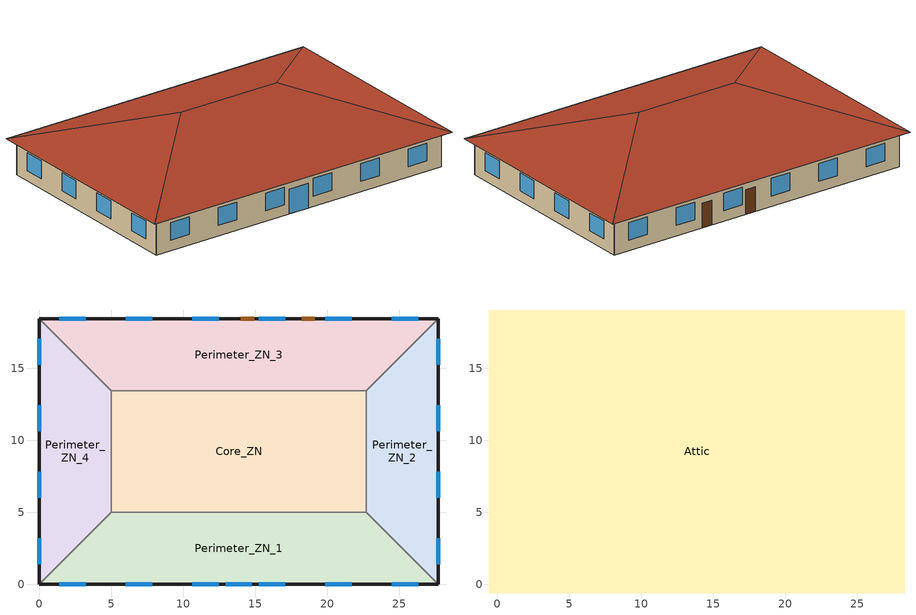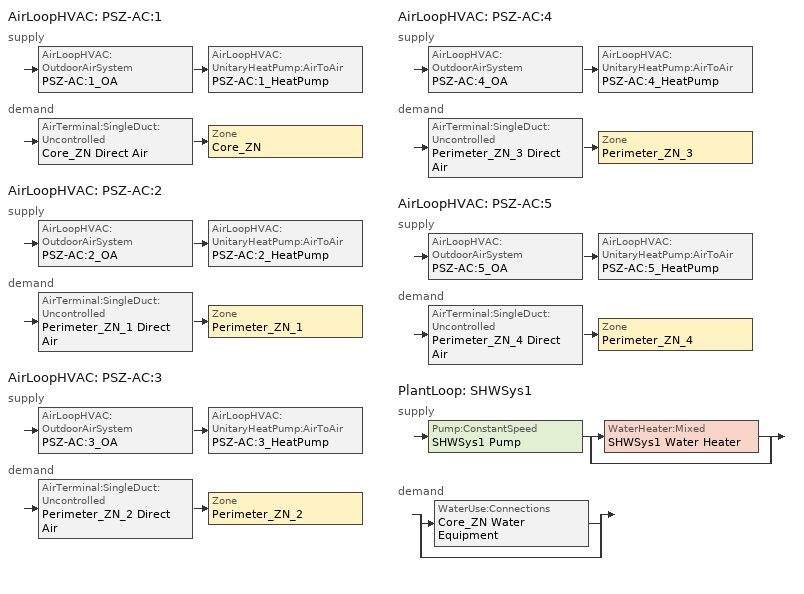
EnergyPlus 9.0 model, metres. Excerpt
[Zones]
Core_ZN
 floor adiabatic (Core_ZN_floor_Ffactor): 5,13.46 22.69,13.46 22.69,5 5,5 z0
 wall to Perimeter_ZN_1 (int_wall): 5,5 22.69,5 z0:3.05
 wall to Perimeter_ZN_2 (int_wall): 22.69,5 22.69,13.46 z0:3.05
 wall to Perimeter_ZN_3 (int_wall): 22.69,13.46 5,13.46 z0:3.05
 wall to Perimeter_ZN_4 (int_wall): 5,13.46 5,5 z0:3.05
Perimeter_ZN_1
 floor ground (Perimeter_ZN_1_floor_Ffactor): 27.69,0 0,0 5,5 22.69,5 z0
 wall outside (nonres_ext_wall): 0,0 27.69,0 z0:3.05
 wall to Perimeter_ZN_4 (int_wall): 5,5 0,0 z0:3.05
 wall to Perimeter_ZN_2 (int_wall): 27.69,0 22.69,5 z0:3.05
 window (Window_U_0.29_SHGC_0.45): 1.39,0 3.22,0 / 6.01,0 7.84,0 / 10.62,0 12.45,0 / 15.24,0 17.07,0 / 19.85,0 21.68,0 / 24.47,0 26.3,0 z0.9:2.42; 12.93,0 14.76,0 z0:2.13
Perimeter_ZN_2
 floor ground (Perimeter_ZN_2_floor_Ffactor): 22.69,13.46 27.69,18.46 27.69,0 22.69,5 z0
 wall outside (nonres_ext_wall): 27.69,0 27.69,18.46 z0:3.05
 wall to Perimeter_ZN_3 (int_wall): 27.69,18.46 22.69,13.46 z0:3.05
 window (Window_U_0.29_SHGC_0.45): 27.69,15.24 27.69,17.07 / 27.69,10.62 27.69,12.45 / 27.69,6.01 27.69,7.84 / 27.69,1.39 27.69,3.22 z0.9:2.42
Perimeter_ZN_3
 floor ground (Perimeter_ZN_3_floor_Ffactor): 5,13.46 0,18.46 27.69,18.46 22.69,13.46 z0
 wall outside (nonres_ext_wall): 27.69,18.46 0,18.46 z0:3.05
 wall to Perimeter_ZN_4 (int_wall): 0,18.46 5,13.46 z0:3.05
 window (Window_U_0.29_SHGC_0.45): 26.3,18.46 24.47,18.46 / 21.68,18.46 19.85,18.46 / 17.07,18.46 15.24,18.46 / 12.45,18.46 10.62,18.46 / 7.84,18.46 6.01,18.46 / 3.22,18.46 1.39,18.46 z0.9:2.42
 door (Swinging Door_con): 14.91,18.46 14,18.46 / 19.13,18.46 18.22,18.46 z0:2.13
Perimeter_ZN_4
 floor ground (Perimeter_ZN_4_floor_Ffactor): 5,5 0,0 0,18.46 5,13.46 z0
 wall outside (nonres_ext_wall): 0,18.46 0,0 z0:3.05
 window (Window_U_0.29_SHGC_0.45): 0,3.22 0,1.39 / 0,7.84 0,6.01 / 0,12.45 0,10.62 / 0,17.07 0,15.24 z0.9:2.42
Attic
 floor outside (ext_soffit_floor): -0.6,19.06 0,18.46 0,0 -0.6,-0.6 z3.05; 0,0 27.69,0 28.29,-0.6 -0.6,-0.6 z3.05; 28.29,19.06 28.29,-0.6 27.69,0 27.69,18.46 z3.05; -0.6,19.06 28.29,19.06 27.69,18.46 0,18.46 z3.05
 floor to Perimeter_ZN_1 (nonres_roof_floor): 0,0 5,5 22.69,5 27.69,0 z3.05
 floor to Perimeter_ZN_4 (nonres_roof_floor): 5,13.46 5,5 0,0 0,18.46 z3.05
 floor to Perimeter_ZN_2 (nonres_roof_floor): 22.69,5 22.69,13.46 27.69,18.46 27.69,0 z3.05
 floor to Core_ZN (nonres_roof_floor): 5,13.46 22.69,13.46 22.69,5 5,5 z3.05
 floor to Perimeter_ZN_3 (nonres_roof_floor): 0,18.46 27.69,18.46 22.69,13.46 5,13.46 z3.05
 roof outside (AtticRoofDeck): 28.29,19.06,3.05 -0.6,19.06,3.05 9.23,9.23,6.33 18.46,9.23,6.33; -0.6,19.06,3.05 -0.6,-0.6,3.05 9.23,9.23,6.33; 28.29,-0.6,3.05 28.29,19.06,3.05 18.46,9.23,6.33; -0.6,-0.6,3.05 28.29,-0.6,3.05 18.46,9.23,6.33 9.23,9.23,6.33
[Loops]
AirLoopHVAC 'PSZ-AC:1'
 supply: AirLoopHVAC:OutdoorAirSystem 'PSZ-AC:1_OA' > AirLoopHVAC:UnitaryHeatPump:AirToAir 'PSZ-AC:1_HeatPump'
 demand: AirTerminal:SingleDuct:Uncontrolled 'Core_ZN Direct Air' > Zone 'Core_ZN'
AirLoopHVAC 'PSZ-AC:2'
 supply: AirLoopHVAC:OutdoorAirSystem 'PSZ-AC:2_OA' > AirLoopHVAC:UnitaryHeatPump:AirToAir 'PSZ-AC:2_HeatPump'
 demand: AirTerminal:SingleDuct:Uncontrolled 'Perimeter_ZN_1 Direct Air' > Zone 'Perimeter_ZN_1'
AirLoopHVAC 'PSZ-AC:3'
 supply: AirLoopHVAC:OutdoorAirSystem 'PSZ-AC:3_OA' > AirLoopHVAC:UnitaryHeatPump:AirToAir 'PSZ-AC:3_HeatPump'
 demand: AirTerminal:SingleDuct:Uncontrolled 'Perimeter_ZN_2 Direct Air' > Zone 'Perimeter_ZN_2'
AirLoopHVAC 'PSZ-AC:4'
 supply: AirLoopHVAC:OutdoorAirSystem 'PSZ-AC:4_OA' > AirLoopHVAC:UnitaryHeatPump:AirToAir 'PSZ-AC:4_HeatPump'
 demand: AirTerminal:SingleDuct:Uncontrolled 'Perimeter_ZN_3 Direct Air' > Zone 'Perimeter_ZN_3'
AirLoopHVAC 'PSZ-AC:5'
 supply: AirLoopHVAC:OutdoorAirSystem 'PSZ-AC:5_OA' > AirLoopHVAC:UnitaryHeatPump:AirToAir 'PSZ-AC:5_HeatPump'
 demand: AirTerminal:SingleDuct:Uncontrolled 'Perimeter_ZN_4 Direct Air' > Zone 'Perimeter_ZN_4'
PlantLoop 'SHWSys1'
 supply: Pump:ConstantSpeed 'SHWSys1 Pump' > split
  | WaterHeater:Mixed 'SHWSys1 Water Heater'
  | bypass
 demand: split
  | WaterUse:Connections 'Core_ZN Water Equipment'
  | bypass
[Building]
OfficeSmall: North Axis {deg}=0; Terrain=City; Loads Convergence Tolerance Value=0.04; Temperature Convergence Tolerance Value {deltaC}=0.2; Solar Distribution=FullInteriorAndExterior; Maximum Number of Warmup Days=25; Minimum Number of Warmup Days=6
[Site:Location]
Site:Location=Fairbanks Intl Arpt_AK_USA Design_Conditions; Latitude {N+ S-}=64.82; Longitude {W- E+}=-147.85; Time Zone Relative to GMT {GMT+/-}=-9; Elevation {m}=133
[SizingPeriod:DesignDay] Day of Month=21; Dry-Bulb Temperature Range Modifier Type=DefaultMultipliers; Humidity Condition Type=Wetbulb; Barometric Pressure {Pa}=99737; Rain {Yes/No}=No; Snow on ground {Yes/No}=No; Daylight Savings Time Indicator=No
Name | Month | Day Type | Maximum Dry-Bulb Temperature {C} | Daily Dry-Bulb Temperature Range {C} | Wetbulb at Maximum Dry-Bulb {C} | Wind Speed {m/s} design conditions vs. traditional 6.71 m/s (15 mph) | Wind Direction {Degrees; N=0, S=180} | Solar Model Indicator | Clearness {0.0 to 1.1} | Wind Speed {m/s} design conditions vs. traditional 3.35 m/s (7mph) | ASHRAE Clear Sky Optical Depth for Beam Irradiance (taub) | ASHRAE Clear Sky Optical Depth for Diffuse Irradiance (taud)
Fairbanks Intl Arpt Ann Htg 99.6% Condns DB | 1 | WinterDesignDay | -41.9 | 0 | -41.9 | 0.3 | 20 | ASHRAEClearSky | 0
Fairbanks Intl Arpt Ann Clg .4% Condns DB=>MWB | 7 | SummerDesignDay | 27.4 | 10.2 | 16.1 |  | 180 | ASHRAETau |  | 3.1 | 0.387 | 2.212
[Site:WaterMainsTemperature]
Calculation Method=Correlation; Annual average outdoor air temperature {C}=-1.525; Maximum difference in monthly average outdoor air temperatures {C}=36.2
[Site:GroundTemperature:FCfactorMethod]
January Ground Temperature {C}=-3.1; February Ground Temperature {C}=-17.7; March Ground Temperature {C}=-19.3; April Ground Temperature {C}=-17.6; May Ground Temperature {C}=-15.4; June Ground Temperature {C}=-10.3; July Ground Temperature {C}=0.7; August Ground Temperature {C}=10.6; September Ground Temperature {C}=16; October Ground Temperature {C}=16.9; November Ground Temperature {C}=14.2; December Ground Temperature {C}=6.7
[Material:NoMass]
Opaque Door panel_con: MediumRough, 0.475964, 0.9, 0.7, 0.7
Nonres_Roof_Insulation: MediumSmooth, 10.0716, 0.9, 0.7, 0.7
Nonres_Exterior_Wall_Insulation: MediumSmooth, 5.11972, 0.9, 0.7, 0.7
[Construction]
Swinging Door_con: Opaque Door panel_con
InteriorFurnishings: Std Wood 6inch
AtticRoofDeck: F12 Asphalt shingles, G02 16mm plywood
int_wall: G01 13mm gypsum board, G01 13mm gypsum board
ext_soffit_floor: G02 16mm plywood
nonres_roof_floor: G01 16mm gypsum board, Nonres_Roof_Insulation
nonres_ext_wall: F07 25mm stucco, G01 16mm gypsum board, Nonres_Exterior_Wall_Insulation, G01 16mm gypsum board
Window_U_0.29_SHGC_0.45: Glazing Layer
[Material]
Name | Roughness | Thickness {m} | Conductivity {W/m-K} | Density {kg/m3} | Specific Heat {J/kg-K} | Thermal Absorptance | Solar Absorptance | Visible Absorptance | Absorptance:Thermal | Absorptance:Solar | Absorptance:Visible
Std Wood 6inch | MediumSmooth | 0.15 | 0.12 | 540 | 1210 | 0.9 | 0.7 | 0.7
F07 25mm stucco | Smooth | 0.0254 | 0.72 | 1856 | 840 | 0.9 | 0.7 | 0.7
F12 Asphalt shingles | VeryRough | 0.0032 | 0.04 | 1120 | 1260 |  |  |  | 0.9 | 0.7
G01 13mm gypsum board | Smooth | 0.0127 | 0.16 | 800 | 1090 |  |  |  | 0.9 | 0.7 | 0.5
G01 16mm gypsum board | MediumSmooth | 0.0159 | 0.16 | 800 | 1090
G02 16mm plywood | Smooth | 0.0159 | 0.12 | 544 | 1210
[WindowMaterial:SimpleGlazingSystem]
Glazing Layer: U-Factor {W/m2-K}=1.6467; Solar Heat Gain Coefficient=0.45; Visible Transmittance=0.495
[Construction:FfactorGroundFloor] F-Factor=0.751254
Name | Area | PerimeterExposed
Core_ZN_floor_Ffactor | 149.657 | 0
Perimeter_ZN_1_floor_Ffactor; Perimeter_ZN_3_floor_Ffactor | 113.45 | 27.69
Perimeter_ZN_2_floor_Ffactor; Perimeter_ZN_4_floor_Ffactor | 67.3 | 18.46
[Zone] Type=1; Multiplier=1; Ceiling Height {m}=autocalculate; Volume {m3}=autocalculate; Floor Area {m2}=autocalculate
Name | Part of Total Floor Area
Core_ZN; Perimeter_ZN_1; Perimeter_ZN_2; Perimeter_ZN_3; Perimeter_ZN_4 | Yes
Attic | No
[InternalMass] Construction=InteriorFurnishings
Name | Zone | Surface Area {m2}
Core_ZN_InternalMass_1 | Core_ZN | 299.3148
Perimeter_ZN_1_InternalMass_1 | Perimeter_ZN_1 | 226.9
Perimeter_ZN_2_InternalMass_1 | Perimeter_ZN_2 | 134.6
Perimeter_ZN_3_InternalMass_1 | Perimeter_ZN_3 | 226.9
Perimeter_ZN_4_InternalMass_1 | Perimeter_ZN_4 | 134.6
[People] Number of People Calculation Method=Area/Person; Zone Floor Area per Person {m2/person}=16.5881; Fraction Radiant=0.3; Sensible Heat Fraction=AUTOCALCULATE; Activity Level Schedule=ACTIVITY_SCH; Enable ASHRAE 55 Comfort Warnings=No; Mean Radiant Temperature Calculation Type=ZoneAveraged
Name | Zone or ZoneList | Number of People Schedule
Core_ZN | Core_ZN | BLDG_OCC_SCH_wo_SB
Perimeter_ZN_1 | Perimeter_ZN_1 | BLDG_OCC_SCH_wo_SB
Perimeter_ZN_2 | Perimeter_ZN_2 | BLDG_OCC_SCH_w_SB
Perimeter_ZN_3 | Perimeter_ZN_3 | BLDG_OCC_SCH_wo_SB
Perimeter_ZN_4 | Perimeter_ZN_4 | BLDG_OCC_SCH_wo_SB
[Lights] Schedule=BLDG_LIGHT_SCH; Design Level Calculation Method=Watts/Area; Watts per Zone Floor Area {W/m2}=8.50349; Return Air Fraction=0; Fraction Radiant=0.7; Fraction Visible=0.2; Fraction Replaceable=1; Return Air Fraction Calculated from Plenum Temperature=No
Name | Zone or ZoneList
Core_ZN_Lights | Core_ZN
Perimeter_ZN_1_Lights | Perimeter_ZN_1
Perimeter_ZN_2_Lights | Perimeter_ZN_2
Perimeter_ZN_3_Lights | Perimeter_ZN_3
Perimeter_ZN_4_Lights | Perimeter_ZN_4
[ElectricEquipment] Schedule=BLDG_EQUIP_SCH; Design Level Calculation Method=Watts/Area; Watts per Zone Floor Area {W/m2}=6.78
Name | Zone or ZoneList
Core_ZN_MiscPlug_Equip | Core_ZN
Perimeter_ZN_1_MiscPlug_Equip | Perimeter_ZN_1
Perimeter_ZN_2_MiscPlug_Equip | Perimeter_ZN_2
Perimeter_ZN_3_MiscPlug_Equip | Perimeter_ZN_3
Perimeter_ZN_4_MiscPlug_Equip | Perimeter_ZN_4
[Daylighting:Controls] Daylighting Method=SplitFlux; Lighting Control Type=Stepped; Minimum Input Power Fraction for Continuous or ContinuousOff Dimming Control=0.3; Minimum Light Output Fraction for Continuous or ContinuousOff Dimming Control=0.2; Number of Stepped Control Steps=3; Probability Lighting will be Reset When Needed in Manual Stepped Control=1; Maximum Allowable Discomfort Glare Index=22; Fraction of Zone Controlled by Reference Point 1=0.2399; Illuminance Setpoint at Reference Point 1 {lux}=377; Fraction of Zone Controlled by Reference Point 2=0.0302; Illuminance Setpoint at Reference Point 2 {lux}=377
Name | Zone | Glare Calculation Daylighting Reference Point | Glare Calculation Azimuth Angle of View Direction Clockwise from Zone y-Axis {deg} | Daylighting Reference Point 1 | Daylighting Reference Point 2
Perimeter_ZN_1_DaylCtrl | Perimeter_ZN_1 | Perimeter_ZN_1_DaylRefPt1 | 180 | Perimeter_ZN_1_DaylRefPt1 | Perimeter_ZN_1_DaylRefPt2
Perimeter_ZN_2_DaylCtrl | Perimeter_ZN_2 | Perimeter_ZN_2_DaylRefPt1 | 90 | Perimeter_ZN_2_DaylRefPt1 | Perimeter_ZN_2_DaylRefPt2
Perimeter_ZN_3_DaylCtrl | Perimeter_ZN_3 | Perimeter_ZN_3_DaylRefPt1 | 0 | Perimeter_ZN_3_DaylRefPt1 | Perimeter_ZN_3_DaylRefPt2
Perimeter_ZN_4_DaylCtrl | Perimeter_ZN_4 | Perimeter_ZN_4_DaylRefPt1 | 270 | Perimeter_ZN_4_DaylRefPt1 | Perimeter_ZN_4_DaylRefPt2
[ZoneInfiltration:DesignFlowRate] Temperature Term Coefficient=0; Velocity Squared Term Coefficient=0
Name | Zone or ZoneList | Schedule | Design Flow Rate Calculation Method | Design Flow Rate {m3/s} | Flow per Exterior Surface Area {m3/s-m2} | Constant Term Coefficient | Velocity Term Coefficient
Perimeter_ZN_1_Infiltration | Perimeter_ZN_1 | INFIL_QUARTER_ON_SCH | Flow/ExteriorWallArea | 0 | 0.00056896 | 0 | 0.224
Perimeter_ZN_1_Door_Infiltration | Perimeter_ZN_1 | INFIL_Door_Opening_SCH | Flow/Zone | 0.0764554 |  | 1 | 0
Perimeter_ZN_2_Infiltration | Perimeter_ZN_2 | INFIL_QUARTER_ON_SCH | Flow/ExteriorWallArea | 0 | 0.00056896 | 0 | 0.224
Perimeter_ZN_3_Infiltration | Perimeter_ZN_3 | INFIL_QUARTER_ON_SCH | Flow/ExteriorWallArea | 0 | 0.00056896 | 0 | 0.224
Perimeter_ZN_4_Infiltration | Perimeter_ZN_4 | INFIL_QUARTER_ON_SCH | Flow/ExteriorWallArea | 0 | 0.00056896 | 0 | 0.224
Attic_Infiltration | Attic | ALWAYS_ON | Flow/Zone | 0.2001 |  | 1 | 0
[Exterior:Lights] Control Option=AstronomicalClock
Name | Schedule | Design Level {W}
Exterior_Lights_a | Exterior_lighting_schedule_a | 50.7
Exterior_Lights_b | Exterior_lighting_schedule_b_2016 | 115.1
Exterior_Lights_c | Exterior_lighting_schedule_c_2016 | 445.5
[Sizing:Zone] Zone Cooling Design Supply Air Temperature Input Method=SupplyAirTemperature; Zone Cooling Design Supply Air Temperature {C}=12.8; Zone Heating Design Supply Air Temperature Input Method=SupplyAirTemperature; Zone Heating Design Supply Air Temperature {C}=40; Zone Cooling Design Supply Air Humidity Ratio {kgWater/kgDryAir}=0.0085; Zone Heating Design Supply Air Humidity Ratio {kgWater/kgDryAir}=0.008; Cooling Design Air Flow Method=DesignDay; Cooling Design Air Flow Rate {m3/s}=0; Cooling Minimum Air Flow {m3/s}=0; Cooling Minimum Air Flow Fraction=0; Heating Design Air Flow Method=DesignDay; Heating Design Air Flow Rate {m3/s}=0
Name | Design Specification Outdoor Air Object
Core_ZN | SZ DSOA Core_ZN
Perimeter_ZN_1 | SZ DSOA Perimeter_ZN_1
Perimeter_ZN_2 | SZ DSOA Perimeter_ZN_2
Perimeter_ZN_3 | SZ DSOA Perimeter_ZN_3
Perimeter_ZN_4 | SZ DSOA Perimeter_ZN_4
[DesignSpecification:OutdoorAir] Outdoor Air Method=Flow/Area; Outdoor Air Flow per Zone Floor Area {m3/s-m2}=0.000431773; Outdoor Air Flow per Zone {m3/s}=0
SZ DSOA Core_ZN; SZ DSOA Perimeter_ZN_1; SZ DSOA Perimeter_ZN_2; SZ DSOA Perimeter_ZN_3; SZ DSOA Perimeter_ZN_4
[Sizing:System] Type of Load to Size On=Sensible; Design Outdoor Air Flow Rate {m3/s}=AUTOSIZE; Central Heating Maximum System Air Flow Ratio=0.3; Preheat Design Temperature {C}=7; Preheat Design Humidity Ratio {kgWater/kgDryAir}=0.008; Precool Design Temperature {C}=12.8; Precool Design Humidity Ratio {kgWater/kgDryAir}=0.008; Central Cooling Design Supply Air Temperature {C}=12.8; Central Heating Design Supply Air Temperature {C}=40; Type of Zone Sum to Use=NonCoincident; 100% Outdoor Air in Cooling=No; 100% Outdoor Air in Heating=No; Central Cooling Design Supply Air Humidity Ratio {kgWater/kgDryAir}=0.0085; Central Heating Design Supply Air Humidity Ratio {kgWater/kgDryAir}=0.008; Cooling Supply Air Flow Rate Method=DesignDay; Cooling Supply Air Flow Rate {m3/s}=0; Heating Supply Air Flow Rate Method=DesignDay; Heating Supply Air Flow Rate {m3/s}=0; System Outdoor Air Method=ZoneSum
PSZ-AC:1; PSZ-AC:2; PSZ-AC:3; PSZ-AC:4; PSZ-AC:5
[Sizing:Plant]
SHWSys1: Loop Type=Heating; Design Loop Exit Temperature {C}=48.89; Loop Design Temperature Difference {deltaC}=5
[ZoneControl:Thermostat] Control Type Schedule=Dual Zone Control Type Sched
Name | Zone or ZoneList | Control 1
Core_ZN Thermostat | Core_ZN | Core_ZN DualSPSched
Perimeter_ZN_1 Thermostat | Perimeter_ZN_1 | Perimeter_ZN_1 DualSPSched
Perimeter_ZN_2 Thermostat | Perimeter_ZN_2 | Perimeter_ZN_2 DualSPSched
Perimeter_ZN_3 Thermostat | Perimeter_ZN_3 | Perimeter_ZN_3 DualSPSched
Perimeter_ZN_4 Thermostat | Perimeter_ZN_4 | Perimeter_ZN_4 DualSPSched
[ThermostatSetpoint:DualSetpoint] Heating Setpoint Temperature Schedule=HTGSETP_SCH_NO_OPTIMUM; Cooling Setpoint Temperature Schedule=CLGSETP_SCH_NO_OPTIMUM
Core_ZN DualSPSched; Perimeter_ZN_1 DualSPSched; Perimeter_ZN_2 DualSPSched; Perimeter_ZN_3 DualSPSched; Perimeter_ZN_4 DualSPSched
[AirTerminal:SingleDuct:Uncontrolled] Availability Schedule=ALWAYS_ON; Maximum Air Flow Rate {m3/s}=AUTOSIZE
Core_ZN Direct Air; Perimeter_ZN_1 Direct Air; Perimeter_ZN_2 Direct Air; Perimeter_ZN_3 Direct Air; Perimeter_ZN_4 Direct Air
[Zone equipment]
Core_ZN: Core_ZN Direct Air
Perimeter_ZN_1: Perimeter_ZN_1 Direct Air
Perimeter_ZN_2: Perimeter_ZN_2 Direct Air
Perimeter_ZN_3: Perimeter_ZN_3 Direct Air
Perimeter_ZN_4: Perimeter_ZN_4 Direct Air
[Fan:OnOff] Availability Schedule=HVACOperationSchd; Fan Total Efficiency=0.55575; Pressure Rise {Pa}=622.5; Maximum Flow Rate {m3/s}=AUTOSIZE; Motor Efficiency=0.855; Motor In Airstream Fraction=1
PSZ-AC:1 Fan; PSZ-AC:2 Fan; PSZ-AC:3 Fan; PSZ-AC:4 Fan; PSZ-AC:5 Fan
[Coil:Cooling:DX:SingleSpeed] Availability Schedule=ALWAYS_ON; Gross Rated Total Cooling Capacity {W}=AUTOSIZE; Gross Rated Sensible Heat Ratio=AUTOSIZE; Gross Rated Cooling COP {W/W}=4.11713; Rated Air Flow Rate {m3/s}=AUTOSIZE; Total Cooling Capacity Function of Temperature Curve=HPACCoolCapFT; Total Cooling Capacity Function of Flow Fraction Curve=HPACCoolCapFFF; Energy Input Ratio Function of Temperature Curve=HPACCOOLEIRFT; Energy Input Ratio Function of Flow Fraction Curve=HPACCOOLEIRFFF; Part Load Fraction Correlation Curve=HPACCOOLPLFFPLR
PSZ-AC:1 Heat Pump DX Cooling Coil; PSZ-AC:2 Heat Pump DX Cooling Coil; PSZ-AC:3 Heat Pump DX Cooling Coil; PSZ-AC:4 Heat Pump DX Cooling Coil; PSZ-AC:5 Heat Pump DX Cooling Coil
[Coil:Heating:DX:SingleSpeed] Availability Schedule=ALWAYS_ON; Gross Rated Heating Capacity {W}=AUTOSIZE; Gross Rated Heating COP {W/W}=3.3592; Rated Air Flow Rate {m3/s}=AUTOSIZE; Heating Capacity Function of Temperature Curve=HPACHeatCapFT; Heating Capacity Function of Flow Fraction Curve=HPACHeatCapFFF; Energy Input Ratio Function of Temperature Curve=HPACHeatEIRFT; Energy Input Ratio Function of Flow Fraction Curve=HPACHeatEIRFFF; Part Load Fraction Correlation Curve=HPACCOOLPLFFPLR; Defrost Energy Input Ratio Function of Temperature Curve=HPACCOOLEIRFT; Minimum Outdoor Dry-Bulb Temperature for Compressor Operation {C}=-12.2; Maximum Outdoor Dry-Bulb Temperature for Defrost Operation {C}=1.67; Crankcase Heater Capacity {W}=50; Maximum Outdoor Dry-Bulb Temperature for Crankcase Heater Operation {C}=4.4; Defrost Strategy=ReverseCycle; Defrost Control=OnDemand; Resistive Defrost Heater Capacity {W}=AUTOSIZE
PSZ-AC:1 Heat Pump DX Heating Coil; PSZ-AC:2 Heat Pump DX Heating Coil; PSZ-AC:3 Heat Pump DX Heating Coil; PSZ-AC:4 Heat Pump DX Heating Coil; PSZ-AC:5 Heat Pump DX Heating Coil
[Coil:Heating:Fuel] Availability Schedule=ALWAYS_ON; Fuel Type=NaturalGas; Burner Efficiency=0.8; Nominal Capacity {W}=AUTOSIZE
PSZ-AC:1 Heat Pump DX Supp Heating Coil; PSZ-AC:2 Heat Pump DX Supp Heating Coil; PSZ-AC:3 Heat Pump DX Supp Heating Coil; PSZ-AC:4 Heat Pump DX Supp Heating Coil; PSZ-AC:5 Heat Pump DX Supp Heating Coil
[AirLoopHVAC:UnitaryHeatPump:AirToAir] Availability Schedule=ALWAYS_ON; Cooling Supply Air Flow Rate {m3/s}=AUTOSIZE; Heating Supply Air Flow Rate {m3/s}=AUTOSIZE; No Load Supply Air Flow Rate {m3/s}=AUTOSIZE; Maximum Supply Air Temperature from Supplemental Heater {C}=AUTOSIZE; Maximum Outdoor Dry-Bulb Temperature for Supplemental Heater Operation {C}=4.44; Fan Placement=BlowThrough; Supply Air Fan Operating Mode Schedule=HVACOperationSchd
Name | Controlling Zone or Thermostat Location | Supply Air Fan | Heating Coil | Cooling Coil | Supplemental Heating Coil
PSZ-AC:1_HeatPump | Core_ZN | PSZ-AC:1 Fan | PSZ-AC:1 Heat Pump DX Heating Coil | PSZ-AC:1 Heat Pump DX Cooling Coil | PSZ-AC:1 Heat Pump DX Supp Heating Coil
PSZ-AC:2_HeatPump | Perimeter_ZN_1 | PSZ-AC:2 Fan | PSZ-AC:2 Heat Pump DX Heating Coil | PSZ-AC:2 Heat Pump DX Cooling Coil | PSZ-AC:2 Heat Pump DX Supp Heating Coil
PSZ-AC:3_HeatPump | Perimeter_ZN_2 | PSZ-AC:3 Fan | PSZ-AC:3 Heat Pump DX Heating Coil | PSZ-AC:3 Heat Pump DX Cooling Coil | PSZ-AC:3 Heat Pump DX Supp Heating Coil
PSZ-AC:4_HeatPump | Perimeter_ZN_3 | PSZ-AC:4 Fan | PSZ-AC:4 Heat Pump DX Heating Coil | PSZ-AC:4 Heat Pump DX Cooling Coil | PSZ-AC:4 Heat Pump DX Supp Heating Coil
PSZ-AC:5_HeatPump | Perimeter_ZN_4 | PSZ-AC:5 Fan | PSZ-AC:5 Heat Pump DX Heating Coil | PSZ-AC:5 Heat Pump DX Cooling Coil | PSZ-AC:5 Heat Pump DX Supp Heating Coil
[Controller:OutdoorAir] Minimum Outdoor Air Flow Rate {m3/s}=AUTOSIZE; Maximum Outdoor Air Flow Rate {m3/s}=AUTOSIZE; Economizer Control Type=NoEconomizer; Economizer Control Action Type=ModulateFlow; Economizer Maximum Limit Dry-Bulb Temperature {C}=28; Economizer Maximum Limit Enthalpy {J/kg}=64000; Economizer Minimum Limit Dry-Bulb Temperature {C}=0; Lockout Type=LockoutWithHeating; Minimum Limit Type=FixedMinimum; Minimum Outdoor Air Schedule=MinOA_MotorizedDamper_Sched
PSZ-AC:1_OA_Controller; PSZ-AC:2_OA_Controller; PSZ-AC:3_OA_Controller; PSZ-AC:4_OA_Controller; PSZ-AC:5_OA_Controller
[AirLoopHVAC] Design Supply Air Flow Rate {m3/s}=AUTOSIZE
PSZ-AC:1; PSZ-AC:2; PSZ-AC:3; PSZ-AC:4; PSZ-AC:5
[Pump:ConstantSpeed]
SHWSys1 Pump: Design Flow Rate {m3/s}=autosize; Design Pump Head {Pa}=0.001; Design Power Consumption {W}=AUTOSIZE; Motor Efficiency=0.3; Fraction of Motor Inefficiencies to Fluid Stream=0; Pump Control Type=Intermittent
[WaterHeater:Mixed]
SHWSys1 Water Heater: Tank Volume {m3}=0.1514; Setpoint Temperature Schedule=SHWSys1 Water Heater Setpoint Temperature Schedule; Deadband Temperature Difference {deltaC}=2; Maximum Temperature Limit {C}=82.2222; Heater Control Type=Cycle; Heater Maximum Capacity {W}=11722.84; Heater Fuel Type=electricity; Heater Thermal Efficiency=1; Off Cycle Parasitic Fuel Consumption Rate {W} (SWH Enhancement) August 31, 2012 Specify pipe loss for both Off and On cycle parasitic=571; Off Cycle Parasitic Fuel Type=electricity; Off Cycle Parasitic Heat Fraction to Tank=0.8; On Cycle Parasitic Fuel Consumption Rate {W}  (SWH Enhancement) July 26, 2012: changed from blank to 309 btu/h (90.56 W) for On Cycle Parasitic load to account for pipe loss=571; On Cycle Parasitic Fuel Type=electricity; Ambient Temperature Indicator=zone; Ambient Temperature Zone=CORE_ZN; Off Cycle Loss Coefficient to Ambient Temperature {W/K}=1.20598; On Cycle Loss Coefficient to Ambient Temperature {W/K}=1.20598; Peak Flow Rate {m3/s}=4.048e-06; Use Flow Rate Fraction Schedule=BLDG_SWH_SCH
[PlantLoop]
SHWSys1: Fluid Type=Water; Plant Equipment Operation Scheme=SHWSys1 Loop Operation Scheme List; Maximum Loop Temperature {C}=48.89; Minimum Loop Temperature {C}=10; Maximum Loop Flow Rate {m3/s}=AUTOSIZE; Minimum Loop Flow Rate {m3/s}=0; Plant Loop Volume {m3}=AUTOSIZE; Load Distribution Scheme=Optimal
[PlantEquipmentList]
SHWSys1 Equipment List: SHWSys1 Water Heater
[PlantEquipmentOperation:HeatingLoad]
SHWSys1 Operation Scheme: Load Range 1 Lower Limit {W}=0; Load Range 1 Upper Limit {W}=1000000000000000; Range 1 Equipment List=SHWSys1 Equipment List
[PlantEquipmentOperationSchemes]
SHWSys1 Loop Operation Scheme List: Control Scheme 1=SHWSys1 Operation Scheme; Control Scheme 1 Schedule=PlantOnSched
[AvailabilityManager:NightCycle] Applicability Schedule=Always_On; Fan Schedule=HVACOperationSchd; Control Type=CycleOnAny; Thermostat Tolerance {deltaC}=1; Cycling Run Time Control Type=FixedRunTime; Cycling Run Time {s}=1800
PSZ-AC:1 Availability Manager; PSZ-AC:2 Availability Manager; PSZ-AC:3 Availability Manager; PSZ-AC:4 Availability Manager; PSZ-AC:5 Availability Manager
[SetpointManager:Scheduled]
SHWSys1 Loop Setpoint Manager: Control Variable=Temperature; Schedule=SHWSys1-Loop-Temp-Schedule; Setpoint Node or NodeList=SHWSys1 Supply Outlet Node
[SetpointManager:SingleZone:Heating] Control Variable=Temperature; Minimum Supply Air Temperature {C}=12.8; Maximum Supply Air Temperature {C}=40
Name | Control Zone | Setpoint Node or NodeList
SupAirTemp MngrCore_ZN - Htg | Core_ZN | PSZ-AC:1 Supply Equipment Outlet Node
SupAirTemp MngrPerimeter_ZN_1 - Htg | Perimeter_ZN_1 | PSZ-AC:2 Supply Equipment Outlet Node
SupAirTemp MngrPerimeter_ZN_2 - Htg | Perimeter_ZN_2 | PSZ-AC:3 Supply Equipment Outlet Node
SupAirTemp MngrPerimeter_ZN_3 - Htg | Perimeter_ZN_3 | PSZ-AC:4 Supply Equipment Outlet Node
SupAirTemp MngrPerimeter_ZN_4 - Htg | Perimeter_ZN_4 | PSZ-AC:5 Supply Equipment Outlet Node
[SetpointManager:SingleZone:Cooling] Control Variable=Temperature; Minimum Supply Air Temperature {C}=12.8; Maximum Supply Air Temperature {C}=40
Name | Control Zone | Setpoint Node or NodeList
SupAirTemp MngrCore_ZN - Clg | Core_ZN | PSZ-AC:1_CoolC-PSZ-AC:1_HeatCNode
SupAirTemp MngrPerimeter_ZN_1 - Clg | Perimeter_ZN_1 | PSZ-AC:2_CoolC-PSZ-AC:2_HeatCNode
SupAirTemp MngrPerimeter_ZN_2 - Clg | Perimeter_ZN_2 | PSZ-AC:3_CoolC-PSZ-AC:3_HeatCNode
SupAirTemp MngrPerimeter_ZN_3 - Clg | Perimeter_ZN_3 | PSZ-AC:4_CoolC-PSZ-AC:4_HeatCNode
SupAirTemp MngrPerimeter_ZN_4 - Clg | Perimeter_ZN_4 | PSZ-AC:5_CoolC-PSZ-AC:5_HeatCNode
[SetpointManager:MixedAir] Control Variable=Temperature
Name | Setpoint Node or NodeList
PSZ-AC:1_OAMixed Air Temp Manager | PSZ-AC:1_OA-PSZ-AC:1_FanNode
PSZ-AC:2_OAMixed Air Temp Manager | PSZ-AC:2_OA-PSZ-AC:2_FanNode
PSZ-AC:3_OAMixed Air Temp Manager | PSZ-AC:3_OA-PSZ-AC:3_FanNode
PSZ-AC:4_OAMixed Air Temp Manager | PSZ-AC:4_OA-PSZ-AC:4_FanNode
PSZ-AC:5_OAMixed Air Temp Manager | PSZ-AC:5_OA-PSZ-AC:5_FanNode
[WaterUse:Equipment]
Core_ZN Water Equipment: Peak Flow Rate {m3/s}=4.048e-06; Flow Rate Fraction Schedule=BLDG_SWH_SCH; Target Temperature Schedule=Core_ZN Water Equipment Temp Sched; Hot Water Supply Temperature Schedule=Core_ZN Water Equipment Hot Supply Temp Sched; Zone=Core_ZN; Sensible Fraction Schedule=Core_ZN Water Equipment Sensible fract sched; Latent Fraction Schedule=Core_ZN Water Equipment Latent fract sched
[WaterUse:Connections]
Core_ZN Water Equipment: Water Use Equipment 1=Core_ZN Water Equipment
[EnergyManagementSystem:Sensor]
Name | Output:Variable or Output:Meter Index Key | Output:Variable or Output:Meter
ActualOccupancy | Binary Occupancy | Schedule Value
Core_ZN_LSr | Core_ZN | Zone Lights Electric Power
Core_ZN_Occ_Sensor | Core_ZN | People Occupant Count
Perimeter_ZN_1_LSr | Perimeter_ZN_1 | Zone Lights Electric Power
Perimeter_ZN_1_Occ_Sensor | Perimeter_ZN_1 | People Occupant Count
Perimeter_ZN_2_LSr | Perimeter_ZN_2 | Zone Lights Electric Power
Perimeter_ZN_2_Occ_Sensor | Perimeter_ZN_2 | People Occupant Count
Perimeter_ZN_3_LSr | Perimeter_ZN_3 | Zone Lights Electric Power
Perimeter_ZN_3_Occ_Sensor | Perimeter_ZN_3 | People Occupant Count
Perimeter_ZN_4_LSr | Perimeter_ZN_4 | Zone Lights Electric Power
Perimeter_ZN_4_Occ_Sensor | Perimeter_ZN_4 | People Occupant Count
[EnergyManagementSystem:InternalVariable] Internal Data Type=Zone Floor Area
Name | Internal Data Index Key
Core_ZN_Area | Core_ZN
Perimeter_ZN_1_Area | Perimeter_ZN_1
Perimeter_ZN_2_Area | Perimeter_ZN_2
Perimeter_ZN_3_Area | Perimeter_ZN_3
Perimeter_ZN_4_Area | Perimeter_ZN_4
[EnergyManagementSystem:Actuator] Actuated Component Type=Lights; Actuated Component Control Type=Electric Power Level
Name | Actuated Component Unique
Core_ZN_Light_Actuator | Core_ZN_lights
Perimeter_ZN_1_Light_Actuator | Perimeter_ZN_1_lights
Perimeter_ZN_2_Light_Actuator | Perimeter_ZN_2_lights
Perimeter_ZN_3_Light_Actuator | Perimeter_ZN_3_lights
Perimeter_ZN_4_Light_Actuator | Perimeter_ZN_4_lights
[EnergyManagementSystem:Program]
SET_Core_ZN_Light_EMS_Program: SET Core_ZN_LSr_IP=0.093*Core_ZN_LSr/Core_ZN_Area; IF (Core_ZN_Occ_Sensor <= 0) && (Core_ZN_LSr_IP >= 0.02); SET Core_ZN_Light_Actuator = 0.02*Core_ZN_Area/0.09290304; ELSE; SET Core_ZN_Light_Actuator = NULL; ENDIF
SET_Perimeter_ZN_1_Light_EMS_Program: SET Perimeter_ZN_1_LSr_IP=0.093*Perimeter_ZN_1_LSr/Perimeter_ZN_1_Area; IF (Perimeter_ZN_1_Occ_Sensor <= 0) && (Perimeter_ZN_1_LSr_IP >= 0.02); SET Perimeter_ZN_1_Light_Actuator = 0.02*Perimeter_ZN_1_Area/0.09290304; ELSE; SET Perimeter_ZN_1_Light_Actuator = NULL; ENDIF
SET_Perimeter_ZN_2_Light_EMS_Program: SET Perimeter_ZN_2_LSr_IP=0.093*Perimeter_ZN_2_LSr/Perimeter_ZN_2_Area; IF (Perimeter_ZN_2_Occ_Sensor <= 0) && (Perimeter_ZN_2_LSr_IP >= 0.02); IF (ActualOccupancy <= 0); SET Perimeter_ZN_2_Light_Actuator = 0.02*Perimeter_ZN_2_Area/0.09290304; ELSE; SET Perimeter_ZN_2_Light_Actuator = NULL; ENDIF; ELSE; SET Perimeter_ZN_2_Light_Actuator = NULL; ENDIF
SET_Perimeter_ZN_3_Light_EMS_Program: SET Perimeter_ZN_3_LSr_IP=0.093*Perimeter_ZN_3_LSr/Perimeter_ZN_3_Area; IF (Perimeter_ZN_3_Occ_Sensor <= 0) && (Perimeter_ZN_3_LSr_IP >= 0.02); SET Perimeter_ZN_3_Light_Actuator = 0.02*Perimeter_ZN_3_Area/0.09290304; ELSE; SET Perimeter_ZN_3_Light_Actuator = NULL; ENDIF
SET_Perimeter_ZN_4_Light_EMS_Program: SET Perimeter_ZN_4_LSr_IP=0.093*Perimeter_ZN_4_LSr/Perimeter_ZN_4_Area; IF (Perimeter_ZN_4_Occ_Sensor <= 0) && (Perimeter_ZN_4_LSr_IP >= 0.02); SET Perimeter_ZN_4_Light_Actuator = 0.02*Perimeter_ZN_4_Area/0.09290304; ELSE; SET Perimeter_ZN_4_Light_Actuator = NULL; ENDIF
[EnergyManagementSystem:ProgramCallingManager]
SET_Core_ZN_Light_EMS_Program_Prog_Manager: BeginTimestepBeforePredictor; SET_Core_ZN_Light_EMS_Program
SET_Perimeter_ZN_1_Light_EMS_Program_Prog_Manager: BeginTimestepBeforePredictor; SET_Perimeter_ZN_1_Light_EMS_Program
SET_Perimeter_ZN_2_Light_EMS_Program_Prog_Manager: BeginTimestepBeforePredictor; SET_Perimeter_ZN_2_Light_EMS_Program
SET_Perimeter_ZN_3_Light_EMS_Program_Prog_Manager: BeginTimestepBeforePredictor; SET_Perimeter_ZN_3_Light_EMS_Program
SET_Perimeter_ZN_4_Light_EMS_Program_Prog_Manager: BeginTimestepBeforePredictor; SET_Perimeter_ZN_4_Light_EMS_Program
[Schedule:Compact]
BLDG_LIGHT_SCH: Through: 12/31, For: Weekdays, Until: 5:00, 0.18, Until: 6:00, 0.23, Until: 7:00, 0.178641, Until: 8:00, 0.326215, Until: 12:00, 0.699031, Until: 13:00, 0.621361, Until: 17:00, 0.699031, Until: 18:00, 0.473788, Until: 20:00, 0.326215, Until: 22:00, 0.248544, Until: 23:00, 0.178641, Until: 24:00, 0.18, For: Weekends, Until: 24:00, 0.18, For: Holiday, Until: 24:00, 0.18, For: WinterDesignDay, Until: 24:00, 0, For: SummerDesignDay, Until: 24:00, 1, For: CustomDay1, Until: 24:00, 0, For: CustomDay2, Until: 24:00, 0
BLDG_EQUIP_SCH: Through: 12/31, For: WeekDays, Until: 6:00, 0.409478, Until: 8:00, 0.479753, Until: 12:00, 0.959505, Until: 13:00, 0.901935, Until: 17:00, 0.959505, Until: 18:00, 0.479753, Until: 23:00, 0.191901, Until: 24:00, 0.163791, For: Weekends, Until: 24:00, 0.163791, For: Holiday, Until: 24:00, 0.163791, For: WinterDesignDay, Until: 24:00, 0, For: SummerDesignDay, Until: 24:00, 1, For: CustomDay1, Until: 24:00, 0, For: CustomDay2, Until: 24:00, 0
BLDG_OCC_SCH_w_SB: Through: 12/31, For: Weekdays, Until: 01:00, 0, Until: 02:00, 0, Until: 03:00, 0, Until: 04:00, 0, Until: 05:00, 0, Until: 06:00, 0, Until: 07:00, 0.11, Until: 08:00, 0.21, Until: 09:00, 1, Until: 10:00, 1, Until: 11:00, 0, Until: 12:00, 1, Until: 13:00, 0, Until: 14:00, 1, Until: 15:00, 0, Until: 16:00, 1, Until: 17:00, 1, Until: 18:00, 0.32, Until: 19:00, 0.11, Until: 20:00, 0.11, Until: 21:00, 0.11, Until: 22:00, 0.11, Until: 23:00, 0.05, Until: 24:00, 0, For: Weekends, Until: 01:00, 0, Until: 02:00, 0, Until: 03:00, 0, Until: 04:00, 0, Until: 05:00, 0, Until: 06:00, 0, Until: 07:00, 0, Until: 08:00, 0, Until: 09:00, 0, Until: 10:00, 0, Until: 11:00, 0, Until: 12:00, 0, Until: 13:00, 0, Until: 14:00, 0, Until: 15:00, 0, Until: 16:00, 0, Until: 17:00, 0, Until: 18:00, 0, Until: 19:00, 0, Until: 20:00, 0, Until: 21:00, 0, Until: 22:00, 0, Until: 23:00, 0, Until: 24:00, 0, For: Holiday, Until: 24:00, 0, For: WinterDesignDay, Until: 24:00, 0, For: SummerDesignDay, Until: 24:00, 1, For: CustomDay1, Until: 24:00, 0, For: CustomDay2, Until: 24:00, 0
BLDG_OCC_SCH_wo_SB: Through: 12/31, For: Weekdays, Until: 01:00, 0, Until: 02:00, 0, Until: 03:00, 0, Until: 04:00, 0, Until: 05:00, 0, Until: 06:00, 0, Until: 07:00, 0.11, Until: 08:00, 0.21, Until: 09:00, 1, Until: 10:00, 1, Until: 11:00, 1, Until: 12:00, 1, Until: 13:00, 0.610395, Until: 14:00, 1, Until: 15:00, 1, Until: 16:00, 1, Until: 17:00, 1, Until: 18:00, 0.32, Until: 19:00, 0.11, Until: 20:00, 0.11, Until: 21:00, 0.11, Until: 22:00, 0.11, Until: 23:00, 0.05, Until: 24:00, 0, For: Weekends, Until: 01:00, 0, Until: 02:00, 0, Until: 03:00, 0, Until: 04:00, 0, Until: 05:00, 0, Until: 06:00, 0, Until: 07:00, 0, Until: 08:00, 0, Until: 09:00, 0, Until: 10:00, 0, Until: 11:00, 0, Until: 12:00, 0, Until: 13:00, 0, Until: 14:00, 0, Until: 15:00, 0, Until: 16:00, 0, Until: 17:00, 0, Until: 18:00, 0, Until: 19:00, 0, Until: 20:00, 0, Until: 21:00, 0, Until: 22:00, 0, Until: 23:00, 0, Until: 24:00, 0, For: Holiday, Until: 24:00, 0, For: WinterDesignDay, Until: 24:00, 0, For: SummerDesignDay, Until: 24:00, 1, For: CustomDay1, Until: 24:00, 0, For: CustomDay2, Until: 24:00, 0
Binary Occupancy: Through: 12/31, For: Weekdays, Until: 01:00, 0, Until: 02:00, 0, Until: 03:00, 0, Until: 04:00, 0, Until: 05:00, 0, Until: 06:00, 0, Until: 07:00, 1, Until: 08:00, 1, Until: 09:00, 1, Until: 10:00, 1, Until: 11:00, 1, Until: 12:00, 1, Until: 13:00, 1, Until: 14:00, 1, Until: 15:00, 1, Until: 16:00, 1, Until: 17:00, 1, Until: 18:00, 1, Until: 19:00, 1, Until: 20:00, 1, Until: 21:00, 1, Until: 22:00, 1, Until: 23:00, 1, Until: 24:00, 0, For: Weekends, Until: 01:00, 0, Until: 02:00, 0, Until: 03:00, 0, Until: 04:00, 0, Until: 05:00, 0, Until: 06:00, 0, Until: 07:00, 0, Until: 08:00, 0, Until: 09:00, 0, Until: 10:00, 0, Until: 11:00, 0, Until: 12:00, 0, Until: 13:00, 0, Until: 14:00, 0, Until: 15:00, 0, Until: 16:00, 0, Until: 17:00, 0, Until: 18:00, 0, Until: 19:00, 0, Until: 20:00, 0, Until: 21:00, 0, Until: 22:00, 0, Until: 23:00, 0, Until: 24:00, 0, For: Holiday, Until: 24:00, 0, For: WinterDesignDay, Until: 24:00, 0, For: SummerDesignDay, Until: 24:00, 1, For: CustomDay1, Until: 24:00, 0, For: CustomDay2, Until: 24:00, 0
INFIL_QUARTER_ON_SCH: Through: 12/31, For: Weekdays SummerDesignDay, Until: 07:00, 1, Until: 19:00, 0.25, Until: 24:00, 1, For: Saturday WinterDesignDay, Until: 07:00, 1, Until: 18:00, 0.25, Until: 24:00, 1, For: Sunday Holidays AllOtherDays, Until: 24:00, 1
INFIL_Door_Opening_SCH: Through: 12/31, For: Weekdays, Until: 06:00, 0, Until: 07:00, 0.131, Until: 08:00, 1, Until: 12:00, 0.131, Until: 13:00, 1, Until: 17:00, 0.131, Until: 18:00, 1, Until: 19:00, 0.131, Until: 24:00, 0, For: Saturday Sunday Holidays AllOtherDays, Until: 24:00, 0
BLDG_SWH_SCH: Through: 12/31, For: WeekDays, Until: 7:00, 0, Until: 8:00, 0.27, Until: 9:00, 0.55, Until: 11:00, 0.64, Until: 12:00, 0.82, Until: 13:00, 1, Until: 14:00, 0.91, Until: 16:00, 0.55, Until: 17:00, 0.73, Until: 19:00, 0.37, Until: 20:00, 0.18, Until: 21:00, 0.27, Until: 22:00, 0.09, Until: 24:00, 0, For: Weekends, Until: 24:00, 0, For: Holiday, Until: 24:00, 0, For: WinterDesignDay, Until: 7:00, 0, Until: 8:00, 0.27, Until: 9:00, 0.55, Until: 11:00, 0.64, Until: 12:00, 0.82, Until: 13:00, 1, Until: 14:00, 0.91, Until: 16:00, 0.55, Until: 17:00, 0.73, Until: 19:00, 0.37, Until: 20:00, 0.18, Until: 21:00, 0.27, Until: 22:00, 0.09, Until: 24:00, 0, For: SummerDesignDay, Until: 7:00, 0, Until: 8:00, 0.27, Until: 9:00, 0.55, Until: 11:00, 0.64, Until: 12:00, 0.82, Until: 13:00, 1, Until: 14:00, 0.91, Until: 16:00, 0.55, Until: 17:00, 0.73, Until: 19:00, 0.37, Until: 20:00, 0.18, Until: 21:00, 0.27, Until: 22:00, 0.09, Until: 24:00, 0, For: CustomDay1, Until: 24:00, 0, For: CustomDay2, Until: 24:00, 0
ALWAYS_ON; PlantOnSched: Through: 12/31, For: AllDays, Until: 24:00, 1
HVACOperationSchd: Through: 12/31, For: Weekdays SummerDesignDay, Until: 06:00, 0, Until: 19:00, 1, Until: 24:00, 0, For: Weedends WinterDesignDay, Until: 24:00, 0, For: Holidays AllOtherDays, Until: 24:00, 0
HTGSETP_SCH_NO_OPTIMUM: Through: 12/31, For: WeekDays, Until: 6:00, 15.56, Until: 7:00, 21.11, Until: 19:00, 21.11, Until: 24:00, 15.56, For: Weekends, Until: 24:00, 15.56, For: Holiday, Until: 24:00, 15.56, For: WinterDesignDay, Until: 24:00, 21.11, For: SummerDesignDay, Until: 24:00, 15.56, For: CustomDay1, Until: 24:00, 15.56, For: CustomDay2, Until: 24:00, 15.56
CLGSETP_SCH_NO_OPTIMUM: Through: 12/31, For: WeekDays, Until: 6:00, 29.44, Until: 7:00, 23.89, Until: 18:00, 23.89, Until: 24:00, 29.44, For: Weekends, Until: 24:00, 29.44, For: Holiday, Until: 24:00, 29.44, For: WinterDesignDay, Until: 24:00, 29.44, For: SummerDesignDay, Until: 24:00, 23.89, For: CustomDay1, Until: 24:00, 29.44, For: CustomDay2, Until: 24:00, 29.44
MinOA_MotorizedDamper_Sched: Through: 12/31, For: Weekdays SummerDesignDay, Until: 07:00, 0, Until: 19:00, 1, Until: 24:00, 0, For: Weekends WinterDesignDay, Until: 24:00, 0, For: Holidays AllOtherDays, Until: 24:00, 0
Dual Zone Control Type Sched: Through: 12/31, For: AllDays, Until: 24:00, 4
ACTIVITY_SCH: Through: 12/31, For: AllDays, Until: 24:00, 120
Core_ZN Water Equipment Latent fract sched: Through: 12/31, For: AllDays, Until: 24:00, 0.05
Core_ZN Water Equipment Sensible fract sched: Through: 12/31, For: AllDays, Until: 24:00, 0.2
Core_ZN Water Equipment Temp Sched: Through: 12/31, For: AllDays, Until: 24:00, 48.8
Core_ZN Water Equipment Hot Supply Temp Sched: Through: 12/31, For: AllDays, Until: 24:00, 55
SHWSys1-Loop-Temp-Schedule; SHWSys1 Water Heater Setpoint Temperature Schedule: Through: 12/31, For: AllDays, Until: 24:00, 60
Exterior_lighting_schedule_a: Through:12/31, For:AllDays, Until: 06:00, 0, Until: 24:00, 1
Exterior_lighting_schedule_b_2016: Through:12/31, For:AllDays, Until: 06:00, 0.5, Until: 24:00, 1
Exterior_lighting_schedule_c_2016: Through:12/31, For:AllDays, Until: 06:00, 0.5, Until: 19:00, 1, Until: 24:00, 0.5
[Curve:Quadratic]
Name | Coefficient1 Constant | Coefficient2 x | Coefficient3 x**2 | Minimum Value of x | Maximum Value of x
HPACCoolCapFFF | 0.8 | 0.2 | 0 | 0.5 | 1.5
HPACCOOLEIRFFF | 1.156 | -0.1816 | 0.0256 | 0.5 | 1.5
HPACCOOLPLFFPLR | 0.85 | 0.15 | 0 | 0 | 1
HPACHeatEIRFFF | 1.3824 | -0.4336 | 0.0512 | 0 | 1
[Curve:Biquadratic] Minimum Value of x=12.77778; Maximum Value of x=23.88889; Minimum Value of y=21.11111; Maximum Value of y=46.11111
Name | Coefficient1 Constant | Coefficient2 x | Coefficient3 x**2 | Coefficient4 y | Coefficient5 y**2 | Coefficient6 x*y
HPACCoolCapFT | 0.766956 | 0.0107756 | -4.14703e-05 | 0.00134961 | -0.000261144 | 0.000457488
HPACCOOLEIRFT | 0.297145 | 0.0430933 | -0.000748766 | 0.00597727 | 0.000482112 | -0.000956448
[Curve:Cubic]
Name | Coefficient1 Constant | Coefficient2 x | Coefficient3 x**2 | Coefficient4 x**3 | Minimum Value of x | Maximum Value of x
HPACHeatCapFT | 0.758746 | 0.027626 | 0.000148716 | 3.4992e-06 | -20 | 20
HPACHeatCapFFF | 0.84 | 0.16 | 0 | 0 | 0.5 | 1.5
HPACHeatEIRFT | 1.19248 | -0.0300438 | 0.00103745 | -2.3328e-05 | -20 | 20
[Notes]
The DOE Prototype Building Models were developed by Pacific Northwest National Laboratory (PNNL), under contract with the U.S.
Department of Energy (DOE).  These building models were derived from DOE's Commercial Reference Building Models with modifications
based on input from the ASHRAE Standard 90.1 committee, the Advanced Energy Design Guide series, and building industry experts. The
prototypes models were developed to quantify energy saving impacts from newly published editions of ASHRAE Standard 90.1, 189.1, IECC,
and other energy codes and standards.  The basic building descriptions can be found in the Scorecards posted at www.energycodes.gov
website. The recommended citation of the prototype models is
DOE and PNNL. 2020. Commercial Prototype Building Models, Richland, WA, Pacific Northwest National Laboratory. Available at https://www.energycodes.gov/development/commercial/prototype_models.
Detailed descriptions of the prototype model development and addenda modeling strategies can be found in the following  reports:
DOE, 2020. Preliminary Energy Savings Analysis: ANSI/ASHRAE/IES Standard 90.1-2019. Report prepared by Zhang, J., M. Rosenberg, J.
Lerond, Y. Xie, Nambia, C., Y. Chen, R. Hart, M. Halverson, D. Maddox, and S. Goel, Richland, WA, Pacific Northwest National Laboratory.
Zhang, J., Y. Chen, Y. Xie, M. Rosenberg, R. Hart. Energy and Energy Cost Savings Analysis of the 2018 IECC for Commercial Buildings.
2018. PNNL-28125. Richland, WA: Pacific Northwest National Laboratory.
DOE. 2017. Energy Savings Analysis: ANSI/ASHRAE/IES Standard 90.1-2016. Prepared by Athalye, R.A, M.A. Halverson, M.I. Rosenberg, B. Liu,
J. Zhang, R. Hart, V.V. Mendon, S. Goel, Y. Chen, Y. Xie, and M. Zhao, Richland, WA, Pacific Northwest National Laboratory. https://www.energycodes.gov/sites/default/files/documents/02202018_Standard_90.1-2016_Determination_TSD.pdf.
Zhang, J., Y. Xie, R.A. Athalye, J. Zhuge, M. Rosenberg, R. Hart, and B. Liu. Energy and Energy Cost Savings Analysis of the 2015 IECC
for Commercial Buildings. 2015. PNNL-24269 Rev. 1. Richland, WA: Pacific Northwest National
Laboratory. https://www.energycodes.gov/sites/default/files/documents/2015_IECC_Commercial_Analysis.pdf.
Halverson M.A., M.I. Rosenberg, W. Wang, J. Zhang, V.V. Mendon, R.A. Athalye, Y. Xie, R. Hart, S. Goel, 2014. ANSI/ASHRAE/IES Standard
90.1-2013 Determination of Energy Savings: Quantitative Analysis, PNNL-23479. Richland, WA: Pacific Northwest National Laboratory. https://www.energycodes.gov/sites/default/files/documents/901-2013_finalCommercialDeterminationQuantitativeAnalysis_TSD_0.pdf.
Goel S., R.A. Athalye, W. Wang, J. Zhang, M.I. Rosenberg, Y. Xie, and R. Hart, et al. 2014. Enhancements to ASHRAE Standard 90.1
Prototype Building Models. PNNL-23269. Richland, WA: Pacific Northwest National Laboratory. https://www.pnnl.gov/main/publications/external/technical_reports/PNNL-23269.pdf.
Zhang J., R.A. Athalye, R. Hart, M.I. Rosenberg, Y. Xie, S. Goel, and V.V. Mendon, et al. 2013. Energy and Energy Cost Savings Analysis
of the IECC for Commercial Buildings. PNNL-22760. Richland, WA: Pacific Northwest National Laboratory. http://www.pnnl.gov/main/publications/external/technical_reports/PNNL-22760.pdf.
Thornton B.A., M.I. Rosenberg, E.E. Richman, W. Wang, Y. Xie, J. Zhang, H. Cho, VV Mendon, R.A. Athalye, and B. Liu. 2011. Achieving
the 30% Goal: Energy and Cost Savings Analysis of ASHRAE Standard 90.1-2010. PNNL-20405. Richland, WA: Pacific Northwest National
Laboratory.  https://www.energycodes.gov/sites/default/files/documents/BECP_Energy_Cost_Savings_STD2010_May2011_v00.pdf.
WeatherFile:  USA_AK_Fairbanks.Intl.AP.702610_TMY3.epw
BEGIN ECONOMIZER MAP
Economizer Name, DX COIL Name
PSZ-AC:1_OA_Controller, PSZ-AC:1 Heat Pump DX Cooling Coil
PSZ-AC:2_OA_Controller, PSZ-AC:2 Heat Pump DX Cooling Coil
PSZ-AC:3_OA_Controller, PSZ-AC:3 Heat Pump DX Cooling Coil
PSZ-AC:4_OA_Controller, PSZ-AC:4 Heat Pump DX Cooling Coil
PSZ-AC:5_OA_Controller, PSZ-AC:5 Heat Pump DX Cooling Coil
END ECONOMIZER MAP
GPARM parameters as input:
Case = ASHRAE901_OfficeSmall_STD2016_Fairbanks
annual_run = yes
slab_gtp = National_OfficeSmall_ASHRAE901_STD2016_Zone8_nonres_AK-Fairbanks-AK.gtp
basement_tempt = dummy.idf
avg_oa_tempt_ip = 29.255
maxdiff_oa_tempt_ip = 65.16
ext_wall_type = WoodFramedWall
nonres_ext_wall_ufactor = 0.181704416
roof_type = WoodJoistAtticRoof
nonres_roof_ufactor = 0.096530471
roof_solar_absorp = 0.7
nonres_window =
sidelighting_control = yes_AY
economizer = DifferentialDryBulb
skip_economizer_control = No
LPD_office = 8.503489229
exterior_lights_watts = 0
exterior_lights_watts_a = 50.7
exterior_lights_watts_b = 115.1
avg_oa_tempt = -1.525
maxdiff_oa_tempt = 36.2
oa_flow_per_area = 0.000431773
door_infil = 0.076455414
frac_ofpk = 0.131
damper_sch = MinOA_MotorizedDamper_Sched
economizer_lockout = LockoutWithHeating
BLDG_EQUIP_SCH = BLDG_EQUIP_SCH_ADV
pv_surface_area = 0
STD189_overhang = no
ext_lgt_sch = Exterior_Lgt_ALWAYS_ON
LTG_SCH_SET = LTG_SET_STD2013
HtgSetP_Sch = HTGSETP_SCH_NO_OPTIMUM
CLGSETP_SCH = CLGSETP_SCH_NO_OPTIMUM
pipe_heat_loss = 571
